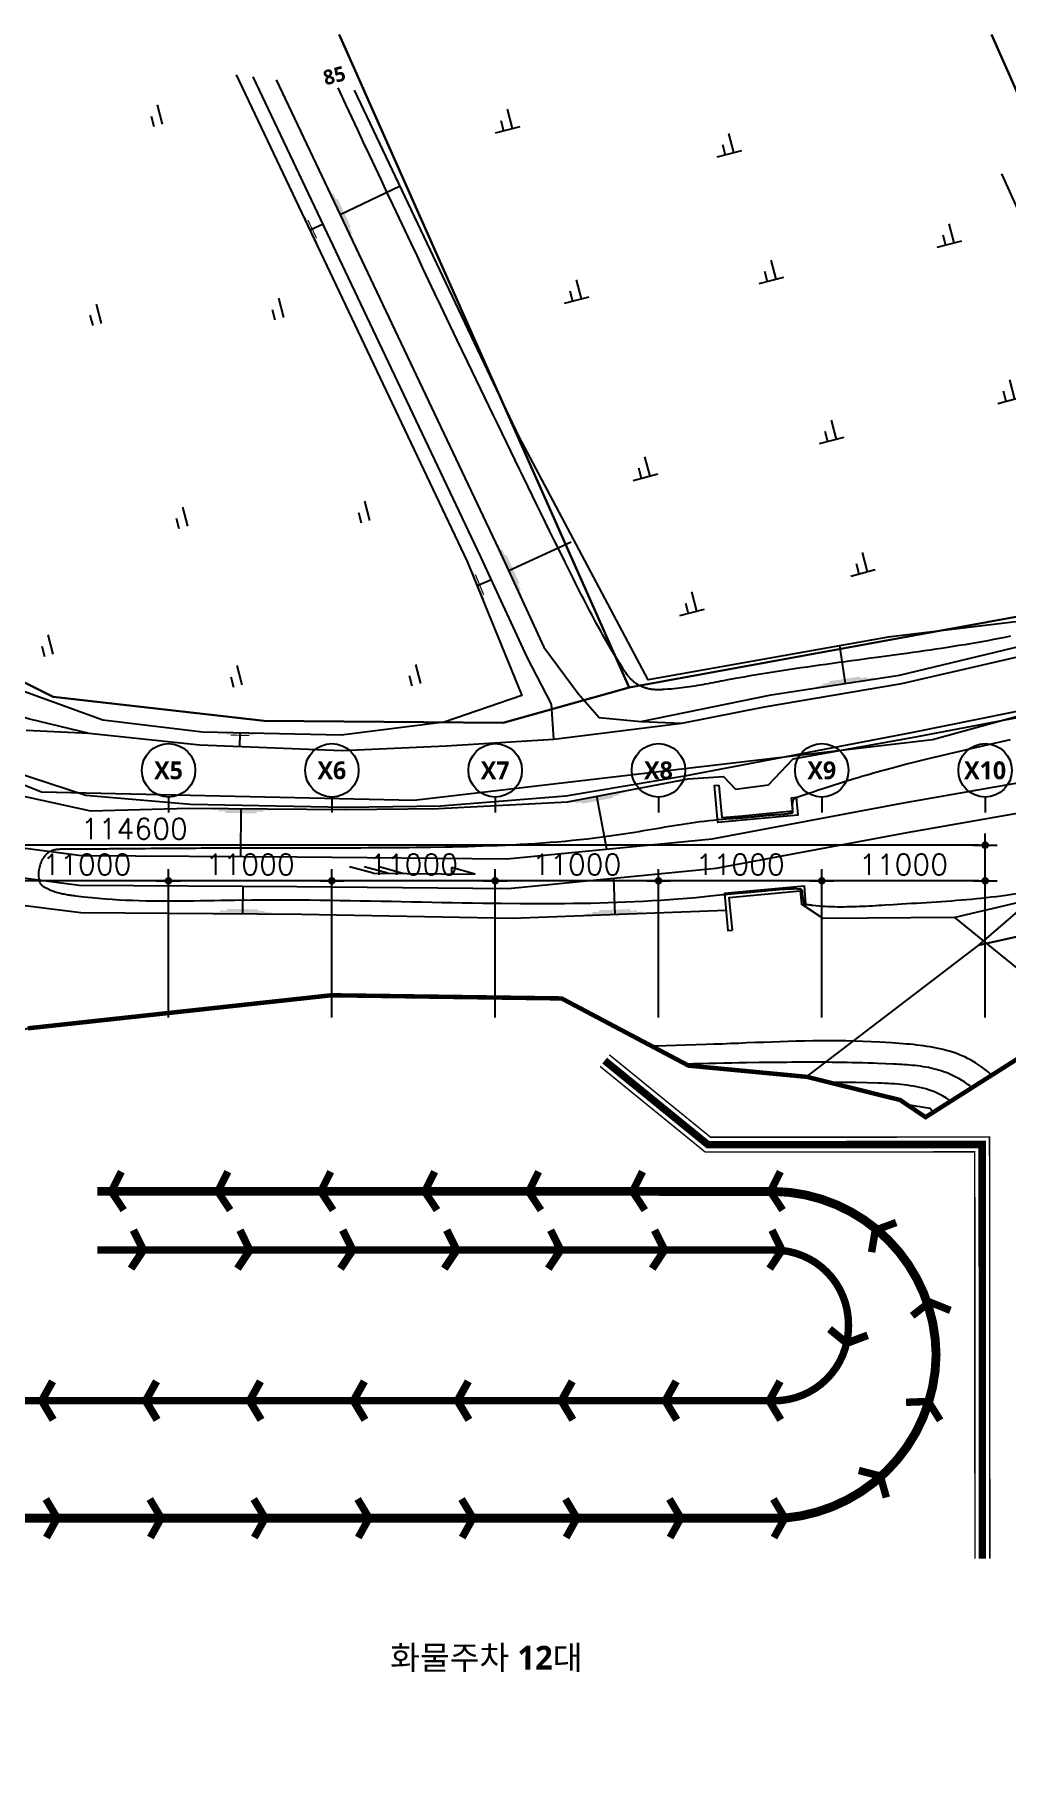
# Model space of a CAD drawing. Header units: millimetres. Extents: x 8000 to 190005487, y 8000 to 455456909.
# Drawn here: x 476646 to 542096, y 112985 to 229600 of the extents above; entities that cross this region are included whole.
import ezdxf
from ezdxf.enums import TextEntityAlignment as Align
from ezdxf.xclip import XClip

# ---------------------------------------------------------------- set-up
doc = ezdxf.new("R2010")
doc.units = ezdxf.units.MM
doc.header["$LTSCALE"] = 800
doc.header["$MEASUREMENT"] = 0
doc.header["$XCLIPFRAME"] = 0
doc.header["$PDSIZE"] = -10
for name, pattern in [('DASHED', [3, 2, -1]), ('HID', [2, 1.1, -0.9]), ('XREF_BASE$0$PHANTOM', [63.5, 31.75, -6.35, 6.35, -6.35, 6.35, -6.35]), ('XREF_BASE$0$PHANTOMX2', [5, 2.5, -0.5, 0.5, -0.5, 0.5, -0.5])]:
    doc.linetypes.add(name, pattern=pattern)
doc.layers.get('0').update_dxf_attribs({"linetype": 'CONTINUOUS'})
doc.layers.get('Defpoints').update_dxf_attribs({"color": 153, "linetype": 'CONTINUOUS'})
for name, color, linetype in [('1-1CON', 35, 'CONTINUOUS'), ('1-5CON', 30, 'CONTINUOUS'), ('1-HY', 8, 'CONTINUOUS'), ('1-ROAD', 1, 'CONTINUOUS'), ('1-SIM', 8, 'CONTINUOUS'), ('1-낙차구조물', 7, 'CONTINUOUS'), ('1-물선', 5, 'CONTINUOUS'), ('1-지적선', 3, 'CONTINUOUS'), ('9', 3, 'CONTINUOUS'), ('COL', 2, 'CONTINUOUS'), ('LSMD_CONT_LDREG_41500', 1, 'CONTINUOUS'), ('NR', 7, 'CONTINUOUS'), ('X-SEC-종$0$A-ST-AXIS-BUB', 7, 'CONTINUOUS'), ('XREF_BASE$0$CE_PROPERTY LINE', 2, 'XREF_BASE$0$PHANTOM'), ('성토옹벽', 6, 'CONTINUOUS'), ('절토옹벽', 2, 'CONTINUOUS')]:
    doc.layers.add(name, color=color, linetype=linetype)
doc.layers.add('A-MKXS-TEXT1', color=3, linetype='CONTINUOUS', lineweight=25)
doc.styles.add('SH_대대리576', font='')
doc.styles.get("Standard").update_dxf_attribs({"font": 'SIMPLEX.shx'})
doc.styles.get('SH_대대리576').set_extended_font_data('NanumGothic', bold=True)
doc.dimstyles.new('SHP 600', dxfattribs={"dimscale": 400, "dimtxt": 3.5, "dimasz": 1, "dimexe": 2, "dimexo": 2, "dimgap": 1, "dimtad": 1, "dimdec": 0, "dimzin": 0, "dimdsep": 46, "dimtxsty": 'Standard', "dimblk": 'DIMDOT', "dimcen": 0.09, "dimclrt": 3, "dimadec": 0, "dimazin": 1, "dimtfac": 1, "dimtdec": 0, "dimtix": 1, "dimtmove": 2, "dimatfit": 0, "dimldrblk": 'DIMDOT', "dimfxl": 1, "dimtfillclr": 3, "dimtolj": 1, "dimtzin": 0, "dimarcsym": 0})

# ---------------------------------------------------------------- blocks, each defined once
blk = doc.blocks.new('DIMDOT')
at = {"color": 0}
blk.add_line((-2, 0), (2, 0), dxfattribs=at)
for radius in [0.5, 0.25]:
    blk.add_circle((0, 0), radius, dxfattribs=at)
blk = doc.blocks.new('*D1134')
at = {"color": 0, "lineweight": -2}
for p, q in [((426065, 163381), (426065, 175781)), ((540265, 174981), (426465, 174981)), ((540665, 163381), (540665, 175781))]:
    blk.add_line(p, q, dxfattribs=at)
at = {"layer": 'Defpoints', "color": 0}
for p in [(426065, 174981), (426065, 162581), (540665, 162581)]:
    blk.add_point(p, dxfattribs=at)
at = {"color": 0, "linetype": 'ByBlock', "lineweight": -2, "xscale": 400, "yscale": 400, "zscale": 400, "rotation": 180}
blk.add_blockref('DIMDOT', (426065, 174981), dxfattribs=at)
at = {"color": 0, "linetype": 'ByBlock', "lineweight": -2, "xscale": 400, "yscale": 400, "zscale": 400}
blk.add_blockref('DIMDOT', (540665, 174981), dxfattribs=at)
at = {"color": 3, "insert": (483365, 176082), "char_height": 1400, "attachment_point": 5}
blk.add_mtext('\\A1;114600', dxfattribs=at)
blk = doc.blocks.new('*D1138')
at = {"color": 0, "lineweight": -2}
for p, q in [((474665, 163381), (474665, 173381)), ((485665, 163381), (485665, 173381)), ((485265, 172581), (475065, 172581))]:
    blk.add_line(p, q, dxfattribs=at)
at = {"layer": 'Defpoints', "color": 0}
for p in [(474665, 172581), (474665, 162581), (485665, 162581)]:
    blk.add_point(p, dxfattribs=at)
at = {"color": 0, "linetype": 'ByBlock', "lineweight": -2, "xscale": 400, "yscale": 400, "zscale": 400, "rotation": 180}
blk.add_blockref('DIMDOT', (474665, 172581), dxfattribs=at)
at = {"color": 0, "linetype": 'ByBlock', "lineweight": -2, "xscale": 400, "yscale": 400, "zscale": 400}
blk.add_blockref('DIMDOT', (485665, 172581), dxfattribs=at)
at = {"color": 3, "insert": (480165, 173682), "char_height": 1400, "attachment_point": 5}
blk.add_mtext('\\A1;11000', dxfattribs=at)
blk = doc.blocks.new('*D1139')
at = {"color": 0, "lineweight": -2}
for p, q in [((485665, 163381), (485665, 173381)), ((496665, 163381), (496665, 173381)), ((496265, 172581), (486065, 172581))]:
    blk.add_line(p, q, dxfattribs=at)
at = {"layer": 'Defpoints', "color": 0}
for p in [(485665, 172581), (485665, 162581), (496665, 162581)]:
    blk.add_point(p, dxfattribs=at)
at = {"color": 0, "linetype": 'ByBlock', "lineweight": -2, "xscale": 400, "yscale": 400, "zscale": 400, "rotation": 180}
blk.add_blockref('DIMDOT', (485665, 172581), dxfattribs=at)
at = {"color": 0, "linetype": 'ByBlock', "lineweight": -2, "xscale": 400, "yscale": 400, "zscale": 400}
blk.add_blockref('DIMDOT', (496665, 172581), dxfattribs=at)
at = {"color": 3, "insert": (491165, 173682), "char_height": 1400, "attachment_point": 5}
blk.add_mtext('\\A1;11000', dxfattribs=at)
blk = doc.blocks.new('*D1140')
at = {"color": 0, "lineweight": -2}
for p, q in [((496665, 163381), (496665, 173381)), ((507665, 163381), (507665, 173381)), ((507265, 172581), (497065, 172581))]:
    blk.add_line(p, q, dxfattribs=at)
at = {"layer": 'Defpoints', "color": 0}
for p in [(496665, 172581), (496665, 162581), (507665, 162581)]:
    blk.add_point(p, dxfattribs=at)
at = {"color": 0, "linetype": 'ByBlock', "lineweight": -2, "xscale": 400, "yscale": 400, "zscale": 400, "rotation": 180}
blk.add_blockref('DIMDOT', (496665, 172581), dxfattribs=at)
at = {"color": 0, "linetype": 'ByBlock', "lineweight": -2, "xscale": 400, "yscale": 400, "zscale": 400}
blk.add_blockref('DIMDOT', (507665, 172581), dxfattribs=at)
at = {"color": 3, "insert": (502165, 173682), "char_height": 1400, "attachment_point": 5}
blk.add_mtext('\\A1;11000', dxfattribs=at)
blk = doc.blocks.new('*D1141')
at = {"color": 0, "lineweight": -2}
for p, q in [((507665, 163381), (507665, 173381)), ((518665, 163381), (518665, 173381)), ((518265, 172581), (508065, 172581))]:
    blk.add_line(p, q, dxfattribs=at)
at = {"layer": 'Defpoints', "color": 0}
for p in [(507665, 172581), (507665, 162581), (518665, 162581)]:
    blk.add_point(p, dxfattribs=at)
at = {"color": 0, "linetype": 'ByBlock', "lineweight": -2, "xscale": 400, "yscale": 400, "zscale": 400, "rotation": 180}
blk.add_blockref('DIMDOT', (507665, 172581), dxfattribs=at)
at = {"color": 0, "linetype": 'ByBlock', "lineweight": -2, "xscale": 400, "yscale": 400, "zscale": 400}
blk.add_blockref('DIMDOT', (518665, 172581), dxfattribs=at)
at = {"color": 3, "insert": (513165, 173682), "char_height": 1400, "attachment_point": 5}
blk.add_mtext('\\A1;11000', dxfattribs=at)
blk = doc.blocks.new('*D1142')
at = {"color": 0, "lineweight": -2}
for p, q in [((518665, 163381), (518665, 173381)), ((529665, 163381), (529665, 173381)), ((529265, 172581), (519065, 172581))]:
    blk.add_line(p, q, dxfattribs=at)
at = {"layer": 'Defpoints', "color": 0}
for p in [(518665, 172581), (518665, 162581), (529665, 162581)]:
    blk.add_point(p, dxfattribs=at)
at = {"color": 0, "linetype": 'ByBlock', "lineweight": -2, "xscale": 400, "yscale": 400, "zscale": 400, "rotation": 180}
blk.add_blockref('DIMDOT', (518665, 172581), dxfattribs=at)
at = {"color": 0, "linetype": 'ByBlock', "lineweight": -2, "xscale": 400, "yscale": 400, "zscale": 400}
blk.add_blockref('DIMDOT', (529665, 172581), dxfattribs=at)
at = {"color": 3, "insert": (524165, 173682), "char_height": 1400, "attachment_point": 5}
blk.add_mtext('\\A1;11000', dxfattribs=at)
blk = doc.blocks.new('*D1143')
at = {"color": 0, "lineweight": -2}
for p, q in [((529665, 163381), (529665, 173381)), ((540665, 163381), (540665, 173381)), ((540265, 172581), (530065, 172581))]:
    blk.add_line(p, q, dxfattribs=at)
at = {"layer": 'Defpoints', "color": 0}
for p in [(529665, 172581), (529665, 162581), (540665, 162581)]:
    blk.add_point(p, dxfattribs=at)
at = {"color": 0, "linetype": 'ByBlock', "lineweight": -2, "xscale": 400, "yscale": 400, "zscale": 400, "rotation": 180}
blk.add_blockref('DIMDOT', (529665, 172581), dxfattribs=at)
at = {"color": 0, "linetype": 'ByBlock', "lineweight": -2, "xscale": 400, "yscale": 400, "zscale": 400}
blk.add_blockref('DIMDOT', (540665, 172581), dxfattribs=at)
at = {"color": 3, "insert": (535165, 173682), "char_height": 1400, "attachment_point": 5}
blk.add_mtext('\\A1;11000', dxfattribs=at)
blk = doc.blocks.new('X-SEC-종$0$A-ST-AXIS-BUB-1')
at = {"layer": 'X-SEC-종$0$A-ST-AXIS-BUB'}
blk.add_line((0, 350), (0, 0), dxfattribs=at)
blk.add_circle((0, 950), 600, dxfattribs=at)
blk = doc.blocks.new('A$C53055D6E')
at = {"layer": 'XREF_BASE$0$CE_PROPERTY LINE', "color": 8, "linetype": 'XREF_BASE$0$PHANTOMX2', "ltscale": 3, "flags": 128}
blk.add_lwpolyline([(24653, 158067), (15380, 151109), (8259, 149251), (3838, 149290), (748, 147602), (-6916, 147572), (-7299, 146160), (-1843, 125252), (436, 116516), (2171, 109870), (5326, 104706), (5798, 96717), (3940, 88655), (43, 76541), (81, 64279), (3722, 52297), (8342, 45951), (24954, 35648), (27528, 32946), (33205, 26984), (45785, 19196), (55262, 14961), (63842, 9900), (67943, 799), (71065, 403), (74495, 0), (71416, 11497), (72509, 16027), (80907, 20283), (84381, 29814), (86654, 26118), (86417, 19281), (94182, 16961), (94474, 13223), (94701, 13128), (143072, 50641), (145797, 73715), (141926, 86006), (137274, 142330), (130340, 137929), (128629, 139085), (122336, 140647), (114378, 141402), (105827, 145930), (90331, 146144), (69871, 143916), (58636, 140116), (56478, 144307), (45633, 153630)], close=True, dxfattribs=at)
at = {"layer": '절토옹벽', "color": 6, "linetype": 'ByBlock', "ltscale": 5, "const_width": 100, "flags": 128}
for points in [[(108412, 141361), (115499, 135586), (133652, 135597), (133667, 108197)], [(109044, 142136), (115855, 136587), (134651, 136597), (134667, 108197)]]:
    blk.add_lwpolyline(points, dxfattribs=at)
at = {"layer": '절토옹벽', "color": 6, "linetype": 'DASHED', "ltscale": 4000, "const_width": 500, "flags": 128}
blk.add_lwpolyline([(108728, 141748), (115677, 136086), (134151, 136097), (134167, 108197)], dxfattribs=at)
blk = doc.blocks.new('A$C19E135C4')
at = {"layer": '1-물선', "linetype": 'Continuous'}
for p, q in [((1.6, 0), (0, 0.42)), ((2.6, 0), (1, 0.42)), ((1.6, 0), (8.48, 0)), ((3.6, 0), (2, 0.42)), ((8.48, 0), (6.87, 0.42))]:
    blk.add_line(p, q, dxfattribs=at)
blk.add_lwpolyline([(6.87, 0.42), (6.87, 0)], dxfattribs=at)
blk = doc.blocks.new('A$C6F554C51')
at = {"layer": '1-SIM', "color": 8}
for p, q in [((0.769, 0.892), (0.769, 0)), ((0.375, 0.48), (0.375, 0)), ((0, 0), (1.144, 0))]:
    blk.add_line(p, q, dxfattribs=at)
blk = doc.blocks.new('A$C0C523BD5')
at = {"layer": '1-SIM', "color": 8}
for p, q in [((0.394, 0.892), (0.394, 0)), ((0, 0.48), (0, 0))]:
    blk.add_line(p, q, dxfattribs=at)
blk = doc.blocks.new('G$C940A8A8A')
at = {"layer": 'LSMD_CONT_LDREG_41500', "color": 1, "linetype": 'Continuous', "const_width": 300, "flags": 128}
blk.add_lwpolyline([(49785, 2647), (52706, 1476), (55923, 220), (55847, 12122), (58048, 16229), (67249, 18227), (73017, 26572), (74283, 22422), (72327, 15866), (79255, 11660), (78594, 7970), (78790, 7821), (135065, 31905), (143528, 53543), (142885, 66413), (152606, 122087), (144785, 119579), (143421, 121130), (137727, 124230), (130217, 126970), (123087, 133510), (108147, 137630), (87787, 140640)], dxfattribs=at)
blk = doc.blocks.new('123123')
at = {"layer": '1-1CON', "color": 8, "linetype": 'Continuous'}
for points, elevation in [([(74842, -195), (74773, -139), (74670, -59), (74566, 18), (74461, 94), (74354, 167), (74246, 237), (74136, 306), (74026, 371), (73914, 434), (73801, 495), (73529, 632), (73251, 754), (73087, 820), (72922, 880), (72754, 936), (72585, 988), (72415, 1035), (72243, 1079), (72070, 1118), (71895, 1154), (71720, 1187), (71543, 1216), (71365, 1242), (71187, 1266), (71008, 1287), (70828, 1306), (70647, 1323), (70466, 1337), (70285, 1351), (70103, 1362), (69922, 1373), (69740, 1383), (69558, 1391), (69028, 1415), (68500, 1436), (68154, 1449), (67809, 1460), (67465, 1470), (67121, 1479), (66778, 1487), (66435, 1494), (66093, 1500), (65752, 1504), (65411, 1508), (65071, 1511), (64730, 1514), (64391, 1515), (64051, 1516), (63712, 1516), (63373, 1515), (63034, 1514), (62695, 1512), (62356, 1509), (62018, 1506), (61679, 1503), (61340, 1499), (60494, 1488), (59646, 1476), (59137, 1467), (58629, 1458), (58119, 1449), (57610, 1439), (57100, 1428), (56590, 1417), (56079, 1406), (55569, 1394), (55542, 1393)], 91000), ([(73407, -1106), (73384, -1089), (73123, -908), (72850, -746), (72671, -651), (72488, -563), (72301, -482), (72110, -409), (71916, -342), (71719, -282), (71518, -227), (71315, -178), (71110, -134), (70902, -96), (70692, -62), (70480, -32), (70266, -6), (70051, 17), (69834, 36), (69617, 53), (69399, 67), (69180, 78), (68961, 88), (68742, 97), (68523, 104), (67778, 126), (67039, 143), (66521, 152), (66004, 159), (65491, 164), (65175, 166)], 92000)]:
    blk.add_lwpolyline(points, dxfattribs=dict(at, elevation=elevation))
at = {"layer": '1-5CON', "color": 8, "linetype": 'Continuous'}
for points, elevation in [([(77809, 12857), (77122, 12759), (76790, 12714), (76458, 12671), (76126, 12631), (75794, 12594), (75461, 12558), (75129, 12524), (74796, 12492), (74462, 12462), (74128, 12433), (73794, 12406), (73460, 12380), (73125, 12355), (72790, 12331), (72454, 12308), (72118, 12286), (71781, 12264), (71444, 12243), (71106, 12222), (70768, 12202), (70429, 12181), (70089, 12161), (69535, 12127), (68980, 12093), (68766, 12080), (68551, 12067), (68337, 12055), (68123, 12042), (67908, 12031), (67694, 12020), (67480, 12010), (67266, 12001), (67053, 11993), (66840, 11986), (66628, 11981), (66416, 11977), (66204, 11975), (65993, 11975), (65783, 11976), (65574, 11980), (65366, 11986), (65158, 11995), (64952, 12006), (64747, 12019), (64542, 12036), (64320, 12057), (64099, 12082), (64079, 12084), (64060, 12086), (64040, 12088), (64021, 12091), (64001, 12093), (63981, 12095), (63962, 12097), (63942, 12100), (63922, 12102), (63902, 12104), (63882, 12106), (63862, 12108), (63842, 12110), (63821, 12112), (63801, 12114), (63780, 12115), (63759, 12117), (63738, 12119), (63717, 12120), (63696, 12122), (63674, 12123), (63649, 12124), (63625, 12126), (63622, 12126), (63619, 12126), (63616, 12126), (63613, 12126), (63611, 12127), (63608, 12127), (63605, 12127), (63602, 12127), (63600, 12128), (63597, 12128), (63594, 12128), (63592, 12129), (63589, 12129), (63587, 12130), (63584, 12131), (63582, 12131), (63579, 12132), (63577, 12133), (63575, 12134), (63573, 12135), (63571, 12136), (63566, 12139), (63562, 12142), (63560, 12144), (63558, 12146), (63556, 12148), (63554, 12150), (63552, 12152), (63551, 12155), (63549, 12157), (63548, 12160), (63546, 12163), (63545, 12165), (63543, 12168), (63542, 12171), (63541, 12174), (63540, 12177), (63539, 12180), (63537, 12183), (63536, 12186), (63535, 12189), (63534, 12192), (63533, 12195), (63532, 12198), (63528, 12213), (63524, 12227), (63521, 12237), (63519, 12248), (63516, 12259), (63514, 12270), (63512, 12280), (63510, 12291), (63508, 12301), (63506, 12311), (63504, 12322), (63503, 12332), (63501, 12342), (63500, 12353), (63498, 12363), (63497, 12373), (63496, 12383), (63494, 12393), (63493, 12403), (63492, 12414), (63491, 12424), (63489, 12434), (63488, 12444), (63484, 12474), (63480, 12505), (63477, 12525), (63473, 12546), (63470, 12567), (63466, 12587), (63463, 12608), (63459, 12628), (63455, 12649), (63452, 12670), (63448, 12691), (63444, 12712), (63441, 12733), (63437, 12754), (63434, 12775), (63431, 12797), (63428, 12818), (63425, 12839), (63423, 12861), (63420, 12883), (63418, 12905), (63416, 12927), (63415, 12949), (63413, 12976), (63413, 13003), (63413, 13008), (63412, 13013), (63412, 13018), (63412, 13023), (63412, 13028), (63412, 13033), (63411, 13037), (63411, 13042), (63411, 13047), (63410, 13052), (63409, 13056), (63409, 13061), (63408, 13066), (63407, 13070), (63406, 13075), (63405, 13079), (63404, 13083), (63402, 13088), (63401, 13092), (63399, 13096), (63397, 13100), (63393, 13107), (63389, 13113), (63387, 13116), (63385, 13119), (63383, 13121), (63381, 13124), (63379, 13126), (63377, 13129), (63374, 13131), (63372, 13134), (63369, 13136), (63367, 13138), (63364, 13140), (63361, 13142), (63359, 13144), (63356, 13146), (63353, 13148), (63350, 13150), (63347, 13152), (63344, 13154), (63341, 13156), (63338, 13157), (63335, 13159), (63327, 13163), (63318, 13167), (63313, 13169), (63308, 13171), (63302, 13172), (63297, 13174), (63291, 13176), (63285, 13177), (63280, 13178), (63274, 13179), (63268, 13180), (63263, 13181), (63257, 13182), (63251, 13182), (63245, 13183), (63240, 13183), (63234, 13184), (63228, 13184), (63222, 13184), (63216, 13185), (63210, 13185), (63204, 13185), (63199, 13185), (63107, 13188), (63016, 13189), (62931, 13189), (62846, 13189), (62762, 13188), (62677, 13186), (62593, 13184), (62509, 13181), (62425, 13177), (62341, 13173), (62257, 13168), (62174, 13163), (62090, 13158), (62007, 13152), (61924, 13145), (61840, 13139), (61757, 13132), (61674, 13124), (61591, 13117), (61507, 13109), (61424, 13102), (61341, 13094), (61258, 13086), (61113, 13072), (60968, 13058), (60906, 13052), (60845, 13046), (60783, 13040), (60721, 13034), (60660, 13028), (60598, 13022), (60536, 13016), (60474, 13010), (60413, 13004), (60351, 12999), (60289, 12993), (60227, 12987), (60165, 12981), (60103, 12976), (60041, 12970), (59980, 12965), (59918, 12960), (59856, 12954), (59794, 12949), (59732, 12944), (59670, 12939), (59572, 12931), (59474, 12923), (59438, 12920), (59402, 12918), (59366, 12915), (59330, 12912), (59294, 12909), (59258, 12907), (59222, 12904), (59185, 12901), (59149, 12898), (59113, 12895), (59077, 12893), (59041, 12890), (59005, 12887), (58969, 12884), (58933, 12881), (58897, 12878), (58861, 12875), (58825, 12872), (58789, 12869), (58753, 12866), (58717, 12862), (58655, 12856), (58593, 12850), (58566, 12848), (58540, 12845), (58514, 12842), (58488, 12840), (58462, 12837), (58436, 12834), (58410, 12831), (58384, 12828), (58357, 12826), (58331, 12823), (58305, 12820), (58279, 12817), (58253, 12814), (58227, 12811), (58201, 12808), (58175, 12805), (58149, 12802), (58122, 12799), (58096, 12796), (58070, 12793), (58044, 12790), (57432, 12722), (56819, 12658), (56231, 12601), (55643, 12549), (55055, 12501), (54467, 12457), (53878, 12417), (53289, 12381), (52699, 12349), (52110, 12320), (51520, 12295), (50930, 12272), (50339, 12253), (49749, 12237), (49158, 12223), (48568, 12212), (47977, 12203), (47386, 12197), (46796, 12193), (46205, 12191), (45614, 12191), (45024, 12192), (44433, 12195), (43155, 12204), (41879, 12219), (41192, 12229), (40506, 12240), (39820, 12252), (39134, 12265), (38447, 12279), (37762, 12293), (37076, 12307), (36390, 12322), (35704, 12337), (35018, 12351), (34332, 12365), (33646, 12378), (32960, 12390), (32274, 12402), (31587, 12412), (30901, 12421), (30214, 12428), (29527, 12433), (28840, 12437), (28153, 12438), (27465, 12437), (26319, 12430), (25171, 12417), (24712, 12410), (24253, 12403), (23794, 12396), (23335, 12388), (22876, 12382), (22417, 12375), (21958, 12370), (21499, 12366), (21041, 12364), (20582, 12364), (20124, 12366), (19666, 12371), (19208, 12379), (18750, 12390), (18293, 12404), (17836, 12423), (17380, 12445), (16924, 12472), (16469, 12505), (16013, 12542), (15559, 12585), (15017, 12643), (14476, 12709), (14389, 12721), (14301, 12732), (14214, 12744), (14127, 12757), (14039, 12770), (13952, 12784), (13865, 12799), (13779, 12815), (13692, 12832), (13606, 12850), (13519, 12869), (13433, 12889), (13348, 12911), (13262, 12934), (13177, 12959), (13092, 12986), (13008, 13014), (12923, 13044), (12839, 13076), (12756, 13110), (12673, 13146), (12573, 13192), (12474, 13241), (12458, 13250), (12441, 13258), (12424, 13267), (12408, 13276), (12392, 13285), (12375, 13294), (12359, 13303), (12344, 13313), (12328, 13322), (12313, 13332), (12298, 13343), (12283, 13353), (12268, 13364), (12254, 13375), (12240, 13386), (12226, 13398), (12213, 13409), (12201, 13422), (12188, 13434), (12176, 13447), (12165, 13460), (12146, 13485), (12128, 13510), (12120, 13521), (12113, 13533), (12106, 13545), (12100, 13557), (12093, 13569), (12087, 13581), (12081, 13594), (12076, 13607), (12070, 13619), (12065, 13633), (12060, 13646), (12056, 13659), (12051, 13673), (12047, 13686), (12043, 13700), (12039, 13714), (12035, 13728), (12032, 13742), (12029, 13756), (12025, 13770), (12022, 13784), (12001, 13888), (11987, 13995), (11981, 14089), (11979, 14185), (11982, 14281), (11990, 14379), (12002, 14476), (12020, 14573), (12041, 14670), (12067, 14765), (12098, 14860), (12132, 14952), (12171, 15042), (12214, 15129), (12260, 15214), (12310, 15295), (12364, 15372), (12421, 15444), (12482, 15512), (12546, 15575), (12613, 15632), (12684, 15683), (12757, 15728), (12860, 15779), (12968, 15817), (12996, 15826), (13025, 15834), (13054, 15842), (13083, 15848), (13112, 15854), (13142, 15860), (13172, 15865), (13202, 15869), (13232, 15872), (13263, 15876), (13294, 15878), (13324, 15881), (13355, 15882), (13386, 15884), (13418, 15885), (13449, 15886), (13480, 15887), (13512, 15887), (13543, 15888), (13574, 15888), (13606, 15888), (13788, 15889), (13968, 15890), (14117, 15891), (14266, 15891), (14414, 15892), (14561, 15893), (14708, 15894), (14855, 15895), (15001, 15896), (15147, 15896), (15292, 15897), (15438, 15898), (15582, 15899), (15727, 15900), (15872, 15901), (16016, 15902), (16160, 15903), (16304, 15904), (16448, 15905), (16592, 15906), (16736, 15907), (16880, 15908), (17024, 15909), (17537, 15913), (18052, 15917), (18423, 15920), (18794, 15923), (19166, 15926), (19539, 15929), (19912, 15932), (20285, 15935), (20659, 15937), (21033, 15940), (21407, 15943), (21782, 15946), (22157, 15948), (22532, 15951), (22907, 15953), (23282, 15956), (23658, 15958), (24033, 15960), (24409, 15962), (24785, 15964), (25160, 15965), (25536, 15967), (25911, 15968), (26755, 15970), (27598, 15971), (28066, 15972), (28533, 15972), (29001, 15972), (29468, 15972), (29935, 15972), (30402, 15971), (30869, 15971), (31335, 15971), (31802, 15971), (32268, 15971), (32735, 15972), (33201, 15972), (33667, 15973), (34134, 15975), (34600, 15976), (35066, 15979), (35533, 15982), (35999, 15985), (36465, 15989), (36932, 15994), (37398, 15999), (38370, 16012), (39343, 16029), (39849, 16038), (40354, 16049), (40860, 16062), (41366, 16076), (41872, 16092), (42378, 16109), (42883, 16129), (43389, 16151), (43894, 16175), (44400, 16202), (44905, 16231), (45410, 16263), (45914, 16298), (46419, 16336), (46922, 16378), (47426, 16422), (47929, 16471), (48432, 16523), (48934, 16579), (49436, 16639), (49937, 16703), (50733, 16811), (51528, 16931), (51822, 16977), (52117, 17024), (52411, 17072), (52705, 17121), (52999, 17170), (53293, 17219), (53587, 17269), (53881, 17319), (54175, 17368), (54469, 17417), (54763, 17465), (55057, 17512), (55352, 17559), (55646, 17604), (55941, 17647), (56236, 17689), (56531, 17729), (56827, 17767), (57123, 17802), (57419, 17835), (57715, 17866), (58077, 17899), (58439, 17928), (58504, 17933), (58568, 17938), (58633, 17943), (58698, 17947), (58763, 17952), (58828, 17957), (58893, 17961), (58957, 17966), (59022, 17970), (59087, 17975), (59152, 17979), (59217, 17984), (59281, 17989), (59346, 17993), (59411, 17998), (59476, 18003), (59540, 18008), (59605, 18013), (59670, 18019), (59734, 18024), (59799, 18030), (59928, 18041), (60057, 18054), (60122, 18060), (60187, 18067), (60251, 18074), (60316, 18080), (60381, 18087), (60446, 18094), (60510, 18101), (60575, 18108), (60640, 18115), (60705, 18122), (60769, 18129), (60834, 18136), (60899, 18143), (60964, 18149), (61029, 18156), (61094, 18162), (61160, 18168), (61225, 18174), (61290, 18179), (61356, 18184), (61422, 18189), (61525, 18196), (61629, 18202), (61666, 18204), (61704, 18207), (61741, 18209), (61779, 18211), (61817, 18213), (61854, 18215), (61892, 18217), (61929, 18219), (61967, 18221), (62004, 18224), (62041, 18226), (62078, 18229), (62116, 18232), (62153, 18236), (62189, 18239), (62226, 18243), (62263, 18247), (62299, 18251), (62335, 18256), (62372, 18262), (62407, 18267), (62451, 18275), (62494, 18283), (62502, 18284), (62510, 18286), (62518, 18287), (62526, 18289), (62534, 18290), (62541, 18292), (62549, 18293), (62557, 18295), (62565, 18297), (62573, 18298), (62581, 18300), (62589, 18301), (62597, 18303), (62605, 18304), (62614, 18305), (62622, 18307), (62630, 18308), (62639, 18310), (62647, 18311), (62655, 18312), (62664, 18313), (62675, 18315), (62687, 18316), (62689, 18317), (62692, 18317), (62694, 18317), (62697, 18318), (62699, 18318), (62702, 18318), (62705, 18319), (62707, 18319), (62710, 18320), (62712, 18320), (62715, 18321), (62717, 18321), (62719, 18322), (62722, 18322), (62724, 18323), (62726, 18324), (62728, 18325), (62731, 18325), (62733, 18326), (62735, 18327), (62737, 18329), (62742, 18332), (62747, 18336), (62749, 18338), (62752, 18341), (62754, 18344), (62757, 18348), (62759, 18351), (62761, 18355), (62762, 18359), (62764, 18363), (62765, 18367), (62766, 18372), (62768, 18376), (62769, 18381), (62769, 18385), (62770, 18390), (62771, 18395), (62771, 18400), (62772, 18405), (62772, 18410), (62773, 18414), (62773, 18419), (62773, 18424), (62774, 18440), (62774, 18455), (62774, 18465), (62774, 18475), (62774, 18485), (62774, 18494), (62774, 18504), (62773, 18513), (62773, 18523), (62772, 18532), (62771, 18541), (62770, 18550), (62770, 18559), (62769, 18568), (62768, 18577), (62767, 18586), (62766, 18595), (62765, 18604), (62764, 18612), (62763, 18621), (62762, 18630), (62762, 18639), (62761, 18648), (62759, 18670), (62757, 18693), (62756, 18707), (62755, 18722), (62755, 18736), (62754, 18750), (62754, 18765), (62754, 18779), (62754, 18794), (62754, 18808), (62754, 18823), (62754, 18838), (62755, 18852), (62755, 18867), (62756, 18882), (62756, 18897), (62757, 18911), (62758, 18926), (62759, 18941), (62760, 18956), (62761, 18971), (62763, 18986), (62764, 19001), (62766, 19020), (62768, 19039), (62769, 19043), (62769, 19047), (62770, 19051), (62770, 19055), (62771, 19059), (62771, 19063), (62772, 19067), (62772, 19071), (62773, 19075), (62774, 19079), (62774, 19083), (62775, 19087), (62776, 19091), (62776, 19095), (62777, 19099), (62778, 19103), (62779, 19107), (62780, 19110), (62781, 19114), (62782, 19118), (62783, 19122), (62790, 19145), (62799, 19167), (62808, 19185), (62818, 19202), (62830, 19218), (62842, 19233), (62856, 19248), (62871, 19261), (62887, 19274), (62904, 19287), (62922, 19299), (62940, 19310), (62960, 19321), (62980, 19332), (63000, 19342), (63021, 19351), (63043, 19361), (63065, 19370), (63088, 19378), (63110, 19387), (63133, 19395), (63157, 19403), (63180, 19412), (63512, 19527), (63838, 19639), (64136, 19740), (64429, 19839), (64718, 19935), (65003, 20030), (65283, 20121), (65560, 20211), (65834, 20299), (66105, 20384), (66373, 20468), (66638, 20550), (66901, 20630), (67162, 20708), (67422, 20786), (67680, 20861), (67937, 20936), (68194, 21009), (68450, 21081), (68705, 21152), (68961, 21222), (69217, 21292), (69474, 21360), (70276, 21572), (71090, 21778), (71647, 21917), (72209, 22053), (72776, 22188), (73347, 22323), (73921, 22456), (74498, 22590), (75079, 22723), (75662, 22857), (76247, 22991), (76834, 23127), (77423, 23264)], 85000), ([(77440, 30217), (77055, 30139), (76669, 30063), (76282, 29989), (75896, 29917), (75509, 29847), (75121, 29779), (74734, 29713), (74346, 29648), (73957, 29585), (73569, 29523), (73180, 29462), (72791, 29403), (72402, 29345), (72012, 29287), (71623, 29231), (71233, 29175), (70843, 29121), (70453, 29066), (70063, 29013), (69246, 28901), (68429, 28790), (68001, 28732), (67574, 28674), (67147, 28617), (66720, 28559), (66292, 28501), (65865, 28443), (65438, 28385), (65011, 28326), (64584, 28266), (64158, 28206), (63731, 28145), (63305, 28083), (62878, 28020), (62452, 27956), (62027, 27891), (61601, 27825), (61176, 27757), (60751, 27688), (60326, 27617), (59901, 27544), (59477, 27470), (58877, 27362), (58278, 27250), (58102, 27217), (57926, 27184), (57751, 27151), (57575, 27117), (57399, 27084), (57224, 27052), (57048, 27019), (56872, 26987), (56696, 26956), (56520, 26925), (56343, 26895), (56167, 26866), (55990, 26838), (55813, 26811), (55636, 26786), (55459, 26761), (55282, 26738), (55104, 26716), (54926, 26696), (54748, 26678), (54569, 26661), (54346, 26643), (54123, 26628), (54079, 26625), (54035, 26623), (53991, 26620), (53947, 26618), (53903, 26616), (53859, 26614), (53815, 26613), (53771, 26612), (53727, 26612), (53683, 26612), (53639, 26612), (53595, 26613), (53552, 26614), (53508, 26616), (53464, 26619), (53420, 26622), (53377, 26625), (53333, 26630), (53290, 26635), (53246, 26641), (53203, 26648), (53117, 26662), (53031, 26680), (52989, 26690), (52946, 26700), (52904, 26712), (52862, 26724), (52820, 26737), (52779, 26750), (52737, 26765), (52696, 26780), (52656, 26796), (52615, 26813), (52575, 26830), (52535, 26848), (52496, 26867), (52457, 26887), (52419, 26907), (52381, 26928), (52343, 26950), (52306, 26973), (52269, 26996), (52234, 27020), (52198, 27045), (52119, 27103), (52043, 27164), (52001, 27200), (51960, 27237), (51920, 27275), (51881, 27314), (51843, 27353), (51805, 27394), (51769, 27435), (51733, 27477), (51698, 27520), (51663, 27564), (51629, 27608), (51595, 27652), (51562, 27697), (51530, 27743), (51498, 27789), (51466, 27835), (51434, 27882), (51403, 27929), (51372, 27976), (51342, 28024), (51311, 28071), (51113, 28382), (50918, 28694), (50756, 28958), (50595, 29224), (50438, 29489), (50282, 29756), (50129, 30023), (49977, 30290), (49827, 30558), (49679, 30827), (49533, 31096), (49388, 31365), (49244, 31635), (49102, 31906), (48961, 32176), (48821, 32447), (48682, 32718), (48544, 32990), (48406, 33262), (48269, 33534), (48133, 33806), (47997, 34079), (47861, 34352), (47430, 35220), (46999, 36090), (46703, 36687), (46408, 37285), (46114, 37883), (45819, 38482), (45525, 39082), (45231, 39682), (44937, 40282), (44644, 40883), (44351, 41485), (44058, 42086), (43765, 42688), (43473, 43291), (43181, 43894), (42889, 44497), (42598, 45100), (42307, 45703), (42016, 46307), (41725, 46911), (41435, 47515), (41145, 48119), (40856, 48724), (40161, 50175), (39469, 51627), (39065, 52474), (38662, 53322), (38260, 54169), (37858, 55017), (37456, 55864), (37056, 56712), (36655, 57560), (36255, 58408), (35855, 59255), (35456, 60103), (35057, 60951), (34659, 61799), (34260, 62647), (33862, 63495), (33464, 64343), (33067, 65191), (32669, 66040), (32272, 66888), (32144, 67162)], 85000), ([(76162, 643), (76098, 701), (75964, 819), (75827, 934), (75688, 1045), (75546, 1152), (75402, 1255), (75074, 1475), (74733, 1672), (74540, 1774), (74344, 1870), (74145, 1959), (73942, 2041), (73737, 2118), (73529, 2190), (73318, 2255), (73106, 2316), (72891, 2372), (72674, 2423), (72455, 2470), (72234, 2513), (72012, 2552), (71789, 2588), (71565, 2620), (71340, 2650), (71114, 2677), (70887, 2701), (70661, 2724), (70433, 2744), (70206, 2763), (69406, 2824), (68611, 2873), (68042, 2901), (67476, 2923), (66912, 2940), (66349, 2951), (65788, 2957), (65228, 2959), (64669, 2957), (64111, 2951), (63555, 2942), (63000, 2929), (62445, 2914), (61891, 2897), (61338, 2878), (60785, 2857), (60233, 2836), (59681, 2813), (59130, 2790), (58578, 2768), (58026, 2745), (57475, 2724), (56923, 2704), (55580, 2658), (54234, 2624), (53441, 2607), (53255, 2604)], 90000)]:
    blk.add_lwpolyline(points, dxfattribs=dict(at, elevation=elevation))
at = {"layer": '1-HY'}
blk.add_line((83977, 2904), (73680, 11276), dxfattribs=at)
for points in [[(25283, 68050), (40833, 35254), (40833, 35254), (44525, 26234), (39284, 24419), (32339, 23552), (23017, 23750), (16301, 24573), (6688, 28053), (-1401, 31606), (-5229, 33480), (-7069, 39319), (-8483, 46116)], [(46681, 23280), (46524, 25642), (44884, 28807), (41760, 35568), (26429, 67902)], [(27962, 67703), (42937, 36119), (46008, 29474), (48311, 26369), (49726, 24738), (52520, 24478), (55288, 24353)], [(76821, 61380), (82373, 49120), (85332, 41927), (87398, 37082), (85191, 34120), (80399, 31507), (69195, 30163), (53016, 27271), (44306, 43693), (33246, 67019)], [(9625, 19742), (15461, 18456), (22114, 18642), (32689, 18552), (38894, 18603), (47584, 19064), (55711, 20604), (58094, 20776), (58903, 19922), (61128, 20202), (62782, 21955), (70814, 23387), (84172, 25940), (93315, 28602), (97774, 29448), (100375, 30418), (105358, 32427), (114531, 34464), (119327, 34730), (125093, 34480), (137058, 34016)], [(-10665, 32846), (-5251, 30647), (1258, 28492), (7235, 25887), (11353, 24651), (15350, 23687)], [(52520, 24478), (61305, 26278), (69948, 27587), (82845, 30685), (87024, 32298)], [(-9232, 19250), (-3947, 15360), (4590, 12888), (14814, 11611), (29668, 11486), (43871, 11222), (58268, 11764)]]:
    blk.add_lwpolyline(points, dxfattribs=at)
at = {"layer": '1-HY', "color": 8}
for points in [[(138790, 21670), (122100, 22631), (115891, 24265), (107073, 21976), (104277, 22451), (101726, 21595), (101623, 19696), (96883, 18569), (87545, 14532), (73680, 11276), (64808, 11212), (63356, 12165)], [(72221, -1859), (72029, -1601), (70466, -1349)]]:
    blk.add_lwpolyline(points, dxfattribs=at)
at = {"layer": '1-ROAD'}
for points in [[(11138, 23896), (15350, 23687), (22832, 22906), (32423, 22518), (39419, 22845), (46681, 23280), (55288, 24353), (60862, 25471), (70112, 27036), (83068, 30022), (87205, 30871), (87024, 32298), (86117, 33991), (87602, 35724), (89703, 33045), (92294, 32693), (103666, 36611), (112860, 38723), (119336, 38990), (125261, 38577), (137217, 38113)], [(10283, 21097), (15144, 19504), (22191, 18912), (32627, 18699), (39042, 18788), (47477, 19460), (55607, 20845), (61143, 21883), (70770, 23734), (84097, 26428), (93284, 28806), (97620, 29828), (105116, 32911), (114255, 34912), (119322, 35230), (125114, 34980), (137077, 34516)]]:
    blk.add_lwpolyline(points, dxfattribs=at)
at = {"layer": '1-낙차구조물', "color": 8}
for points in [[(57781, 20187), (57986, 17997), (59380, 18127), (62768, 18445), (62684, 19341), (62983, 19369), (63095, 18174), (59408, 17829), (57715, 17670), (57482, 20159)], [(58695, 10423), (58490, 12614), (59884, 12744), (63272, 13061), (63356, 12165), (63655, 12193), (63543, 13388), (59856, 13043), (58163, 12884), (58396, 10395)]]:
    blk.add_lwpolyline(points, close=True, dxfattribs=at)
at = {"layer": '1-물선'}
for points in [[(-44934, 45628), (-45234, 44552), (-40202, 36006), (-36558, 30745), (-32946, 27280), (-28703, 26132), (-22981, 25082), (-17858, 24152), (-13872, 23215), (-8192, 20776), (-3090, 16980), (4793, 14746), (14711, 13441), (29368, 13349), (43598, 13219), (57613, 14595), (70469, 17006), (84407, 19448), (91500, 21171), (99401, 23893), (104968, 25394), (115413, 27185), (131532, 26112), (138208, 25817)], [(-44527, 46069), (-43510, 45567), (-38516, 37084), (-35029, 32049), (-31930, 29077), (-28261, 28084), (-22622, 27049), (-17451, 26111), (-13244, 25122), (-7187, 22521), (-2191, 18804), (5198, 16710), (14848, 15440), (29384, 15349), (43509, 15220), (57330, 16577), (70112, 18974), (84062, 21418), (91786, 23556), (98779, 25841), (104280, 27429), (115356, 29359), (128526, 28969), (137832, 28498)]]:
    blk.add_lwpolyline(points, dxfattribs=at)
at = {"layer": '1-지적선', "color": 8}
for points in [[(65729, 94301, 0), (74835, 96067, 0), (91778, 102350, 0), (104425, 107934, 0), (134615, 39583, 0), (114128, 39992, 0), (91556, 35994, 0), (65729, 94301, 0)], [(65729, 94301, 0), (91556, 35994, 0), (85426, 32916, 0), (51739, 26760, 0), (28562, 78980, 0), (27912, 80442, 0), (26128, 84463, 0), (31497, 86898, 0), (45569, 95075, 0), (63231, 99943, 0), (65729, 94301, 0)], [(-25832, 58666, 0), (-15680, 68674, 0), (-5169, 73742, 0), (19234, 79594, 0), (21576, 81247, 0), (26128, 84463, 0), (27912, 80442, 0), (28562, 78980, 0), (51739, 26760, 0), (43252, 24390, 0), (27155, 24530, 0), (12950, 26136, 0), (338, 32445, 0), (-25000, 39402, 0), (-29790, 42906, 0), (-32025, 48700, 0), (-28703, 52047, 0), (-25832, 58666, 0)], [(164646, 36999, 0), (159471, 37047, 0), (133715, 33447, 0), (111993, 34195, 0), (72168, 23245, 0), (37249, 19155, 0), (12164, 19719, 0), (-6679, 27296, 0), (-31371, 32014, 0), (-38601, 39563, 0), (-42798, 49546, 0), (-42034, 50172, 0), (-37419, 53960, 0), (-35300, 55700, 0), (-25832, 58666, 0)], [(-25832, 58666, 0), (-28703, 52047, 0), (-32025, 48700, 0), (-29790, 42906, 0), (-25000, 39402, 0), (338, 32445, 0), (12950, 26136, 0), (27155, 24530, 0), (43252, 24390, 0), (51739, 26760, 0), (85426, 32916, 0), (91556, 35994, 0), (114128, 39992, 0), (134615, 39583, 0), (141956, 42067, 0), (163093, 42951, 0)], [(84977, 11560, 0), (84475, 11450, 0), (75303, 9408, 0), (79773, 13273, 0), (85187, 13800, 0), (84977, 11560, 0)], [(84978, 11560, 0), (84720, 8824, 0), (83475, 5284, 0), (78638, 2214, 0), (71704, -2187, 0), (69992, -1031, 0), (63700, 531, 0), (75304, 9409, 0), (84476, 11451, 0), (84978, 11560, 0)]]:
    blk.add_polyline3d(points, dxfattribs=at)
at = {"layer": 'NR', "color": 8, "linetype": 'Continuous'}
for p, q in [((36320, 60536), (32271, 58616)), ((31129, 57989), (30251, 57572)), ((47834, 36566), (43629, 34623)), ((42476, 34018), (41502, 33619)), ((65906, 29575), (66292, 27033)), ((25517, 22798), (25536, 23697)), ((50235, 15880), (49561, 19439)), ((25580, 15373), (25607, 18612)), ((25718, 13372), (25702, 11519)), ((50689, 13915), (50781, 11482))]:
    blk.add_line(p, q, dxfattribs=at)
for points in [[(33106, 56854), (31435, 60378), (33201, 56899), (31530, 60423)], [(33008, 57305), (31723, 60016), (33103, 57350), (31818, 60061)], [(32910, 57757), (32010, 59654), (33005, 57802), (32105, 59699)], [(30792, 56431), (29710, 58714), (30854, 56460), (29771, 58743)], [(30729, 56723), (29896, 58479), (30790, 56753), (29958, 58509)], [(30665, 57016), (30083, 58245), (30727, 57045), (30144, 58274)], [(44447, 32852), (42811, 36393), (44542, 32896), (42906, 36437)], [(44353, 33305), (43095, 36028), (44449, 33349), (43190, 36072)], [(44260, 33758), (43379, 35664), (44355, 33802), (43474, 35708)], [(42020, 32354), (40984, 34885), (42089, 32381), (41052, 34913)], [(41969, 32674), (41172, 34621), (42037, 32701), (41240, 34649)], [(41918, 32994), (41360, 34357), (41986, 33021), (41428, 34385)], [(68220, 27325), (64364, 26741), (68204, 27429), (64348, 26845)], [(67759, 27362), (64793, 26912), (67743, 27466), (64777, 27016)], [(67298, 27398), (65222, 27084), (67282, 27502), (65206, 27187)], [(24367, 23722), (26705, 23672), (24366, 23659), (26704, 23609)], [(24636, 23653), (26434, 23615), (24634, 23590), (26433, 23552)], [(24904, 23584), (26163, 23558), (24903, 23521), (26162, 23495)], [(47645, 19076), (51477, 19802), (47665, 18973), (51497, 19699)], [(48107, 19057), (51054, 19615), (48126, 18953), (51074, 19512)], [(48569, 19037), (50632, 19428), (48588, 18934), (50651, 19325)], [(23657, 18628), (27557, 18595), (23656, 18523), (27556, 18490)], [(24106, 18520), (27106, 18494), (24105, 18415), (27105, 18389)], [(24555, 18411), (26655, 18393), (24554, 18306), (26654, 18288)], [(27203, 11611), (24203, 11637), (27204, 11716), (24204, 11742)], [(26754, 11720), (24654, 11738), (26755, 11825), (24655, 11843)], [(52276, 11644), (49278, 11531), (52272, 11749), (49274, 11636)], [(51822, 11732), (49724, 11653), (51818, 11837), (49720, 11757)], [(27652, 11503), (23752, 11535), (27653, 11608), (23753, 11640)], [(52730, 11556), (48832, 11409), (52726, 11661), (48828, 11514)]]:
    blk.add_solid(points, dxfattribs=at)
at = {"rotation": 14.62512504690287}
blk.add_blockref('G$C940A8A8A', (-38193, -154447), dxfattribs=at)
at = {"layer": '1-SIM', "xscale": 1500, "yscale": 1500, "zscale": 1500, "rotation": 14.62512501046145}
for name, p in [('A$C0C523BD5', (19721, 64572)), ('A$C6F554C51', (42746, 64135)), ('A$C6F554C51', (57663, 62510)), ('A$C6F554C51', (72498, 56427)), ('A$C6F554C51', (60502, 53979)), ('A$C6F554C51', (47390, 52654)), ('A$C0C523BD5', (15611, 51152)), ('A$C0C523BD5', (27882, 51543)), ('A$C6F554C51', (76578, 45907)), ('A$C6F554C51', (64564, 43195)), ('A$C6F554C51', (52010, 40723)), ('A$C0C523BD5', (21418, 37478)), ('A$C0C523BD5', (33689, 37869)), ('A$C6F554C51', (66664, 34275)), ('A$C6F554C51', (55168, 31615)), ('A$C0C523BD5', (12365, 28861)), ('A$C0C523BD5', (25090, 26796)), ('A$C0C523BD5', (37118, 26881))]:
    blk.add_blockref(name, p, dxfattribs=at)
at = {"layer": '1-물선', "linetype": 'Continuous', "xscale": 1000, "yscale": 1000, "zscale": 1000, "rotation": 359.4756724081817}
blk.add_blockref('A$C19E135C4', (32900, 14271), dxfattribs=at)
at = {"layer": '1-5CON', "color": 8, "linetype": 'Continuous', "style": 'SH_대대리576'}
blk.add_text('85', height=1000, rotation=14.62513, dxfattribs=at).set_placement((31289, 67328, 107840))

msp = doc.modelspace()

# ---------------------------------------------------------------- linework, layer by layer
at = {"layer": '9', "color": 10, "ltscale": 0.01, "const_width": 500}
for points in [[(482486.8, 152990.1), (481817.7, 151647.6), (482645.8, 150396.9)], [(489656.1, 152990.1), (488987.1, 151647.6), (489815.2, 150396.9)], [(496590.4, 152990.1), (495921.4, 151647.6), (496749.5, 150396.9)], [(503590.4, 152990.1), (502921.4, 151647.6), (503749.5, 150396.9)], [(510590.4, 152990.1), (509921.4, 151647.6), (510749.5, 150396.9)], [(517590.4, 152990.1), (516921.4, 151647.6), (517749.5, 150396.9)], [(526871.5, 152990.1), (526202.4, 151647.6), (527030.6, 150396.9)], [(533017.7, 147562.1), (533267.7, 149041.1), (534673.6, 149564.1)], [(535751.4, 143277.9), (536932.7, 144202.3), (538323.9, 143641.5)], [(535340.2, 137448.6), (536839.2, 137504.5), (537637.1, 136234.3)], [(532156.6, 132856.8), (533608.9, 132481.5), (534010.1, 131036.2)], [(477402.4, 130933.7), (478173.4, 129647), (477444.5, 128336)], [(484402.4, 130933.7), (485173.4, 129647), (484444.5, 128336)], [(491402.4, 130933.7), (492173.4, 129647), (491444.5, 128336)], [(498402.4, 130933.7), (499173.4, 129647), (498444.5, 128336)], [(505402.4, 130933.7), (506173.4, 129647), (505444.5, 128336)], [(512402.4, 130933.7), (513173.4, 129647), (512444.5, 128336)], [(519402.4, 130933.7), (520173.4, 129647), (519444.5, 128336)], [(526402.4, 130933.7), (527173.4, 129647), (526444.5, 128336)]]:
    msp.add_lwpolyline(points, dxfattribs=at)
at = {"layer": '9', "color": 10, "linetype": 'HID', "const_width": 600}
for points in [[(519072.1, 151661.4), (480865.5, 151661.4)], [(526482.9, 151658.8), (518695, 151658.8)]]:
    msp.add_lwpolyline(points, dxfattribs=at)
for points in [[(527173.4, 129647, 0.38571223), (537362.9, 140652.9, 0.40610287), (526482.9, 151658.8, 0.41421356)], [(433764.8, 119651, 0.41421356), (434764.8, 118651), (435972.6, 118651, 0.41421356), (436972.6, 119651), (436972.6, 126647, -0.41421356), (439972.6, 129647), (527173.4, 129647)]]:
    msp.add_lwpolyline(points, format="xyb", dxfattribs=at)
at = {"layer": 'COL', "color": 130, "linetype": 'HID', "ltscale": 1000, "const_width": 500}
for points in [[(525635, 137552.3), (475615.4, 137552.3, -0.41421356), (472615.4, 140552.3), (472615.4, 148959.6, 0.41421356), (469615.4, 151959.6), (436764.8, 151959.6, 0.41421356), (433764.8, 148959.6), (433764.8, 119651)], [(525635, 137552.3), (526460, 137552.3, 0.41421356), (531460, 142552.3), (531460, 142704.5, 0.41421356), (526460, 147704.5), (518672.1, 147704.5)]]:
    msp.add_lwpolyline(points, format="xyb", dxfattribs=at)
at = {"layer": 'COL', "color": 130, "ltscale": 1000, "const_width": 520.8}
for points in [[(483299.4, 149047), (483968.5, 147704.5), (483140.3, 146453.8)], [(490468.7, 149047), (491137.8, 147704.5), (490309.7, 146453.8)], [(497403, 149047), (498072.1, 147704.5), (497244, 146453.8)], [(504403, 149047), (505072.1, 147704.5), (504244, 146453.8)], [(511403, 149047), (512072.1, 147704.5), (511244, 146453.8)], [(518403, 149047), (519072.1, 147704.5), (518244, 146453.8)], [(526310, 149047), (526979, 147704.5), (526150.9, 146453.8)], [(532752.4, 141964), (531349.4, 141433.1), (530188.3, 142382.7)], [(477897.9, 136265.9), (477126.9, 137552.6), (477855.8, 138863.7)], [(484897.9, 136265.9), (484126.9, 137552.6), (484855.8, 138863.7)], [(491897.9, 136265.9), (491126.9, 137552.6), (491855.8, 138863.7)], [(498897.9, 136265.9), (498126.9, 137552.6), (498855.8, 138863.7)], [(505897.9, 136265.9), (505126.9, 137552.6), (505855.8, 138863.7)], [(512897.9, 136265.9), (512126.9, 137552.6), (512855.8, 138863.7)], [(519897.9, 136265.9), (519126.9, 137552.6), (519855.8, 138863.7)], [(526897.9, 136265.9), (526126.9, 137552.6), (526855.8, 138863.7)]]:
    msp.add_lwpolyline(points, dxfattribs=at)
at = {"layer": 'COL', "color": 130, "linetype": 'HID', "ltscale": 1000, "const_width": 500}
msp.add_lwpolyline([(480865.5, 147704.5), (519072.1, 147704.5)], dxfattribs=at)

# ---------------------------------------------------------------- block references
ref = msp.add_blockref('123123', (464944.9, 158844.9))
XClip(ref).set_block_clipping_path([(-120944.9433038561, -150844.9393511166), (163055.0566959581, 70755.0606488834)])
at = {"layer": 'X-SEC-종$0$A-ST-AXIS-BUB', "xscale": 3, "yscale": 3, "zscale": 3}
for p in [(485665.5, 177181.5), (496665.5, 177181.5), (507665.5, 177181.5), (518665.5, 177181.5), (529665.5, 177181.5), (540665.5, 177181.5)]:
    msp.add_blockref('X-SEC-종$0$A-ST-AXIS-BUB-1', p, dxfattribs=at)
at = {"layer": '성토옹벽', "linetype": 'ByBlock'}
msp.add_blockref('A$C53055D6E', (406312.8, 18724.5), dxfattribs=at)

# ---------------------------------------------------------------- texts
at = {"layer": 'A-MKXS-TEXT1', "style": 'SH_대대리576'}
msp.add_text('화물주차 12대', height=1600, dxfattribs=at).set_placement((507070.7, 120240.6), align=Align.MIDDLE_CENTER)
at = {"layer": 'X-SEC-종$0$A-ST-AXIS-BUB', "style": 'SH_대대리576'}
for s, p in [('X5', (485665.5, 180031.5)), ('X6', (496665.5, 180031.5)), ('X7', (507665.5, 180031.5)), ('X8', (518665.5, 180031.5)), ('X9', (529665.5, 180031.5)), ('X10', (540665.5, 180031.5))]:
    msp.add_text(s, height=1200, dxfattribs=at).set_placement(p, align=Align.MIDDLE_CENTER)

# ---------------------------------------------------------------- dimensions: what is measured, and where the dimension line sits
for base, p1, p2, picture, middle in [((426065.5, 174981.5), (540665.5, 162581.5), (426065.5, 162581.5), '*D1134', (483365.5, 176082.4)), ((474665.5, 172581.5), (485665.5, 162581.5), (474665.5, 162581.5), '*D1138', (480165.5, 173682.4)), ((485665.5, 172581.5), (496665.5, 162581.5), (485665.5, 162581.5), '*D1139', (491165.5, 173682.4)), ((496665.5, 172581.5), (507665.5, 162581.5), (496665.5, 162581.5), '*D1140', (502165.5, 173682.4)), ((507665.5, 172581.5), (518665.5, 162581.5), (507665.5, 162581.5), '*D1141', (513165.5, 173682.4)), ((518665.5, 172581.5), (529665.5, 162581.5), (518665.5, 162581.5), '*D1142', (524165.5, 173682.4)), ((529665.5, 172581.5), (540665.5, 162581.5), (529665.5, 162581.5), '*D1143', (535165.5, 173682.4))]:
    dim = msp.add_linear_dim(base=base, p1=p1, p2=p2, dimstyle='SHP 600')
    dim.commit()
    dim.dimension.update_dxf_attribs({"geometry": picture, "text_midpoint": middle})

doc.saveas('drawing.dxf')
